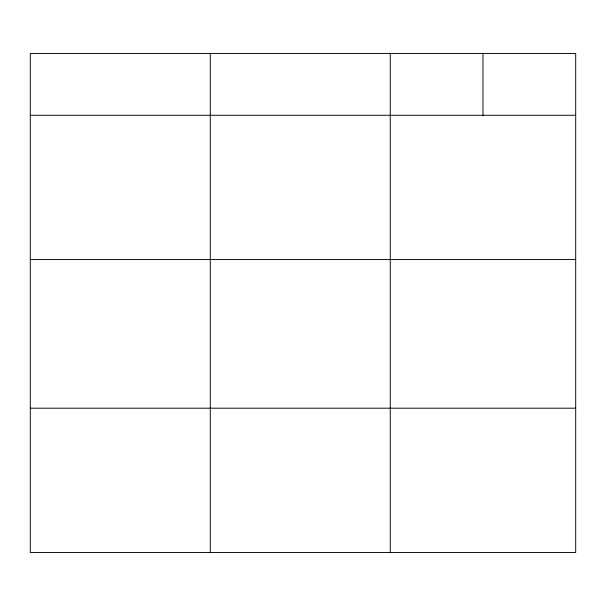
<?xml version="1.0" encoding="UTF-8"?>
<svg xmlns="http://www.w3.org/2000/svg" width="606" height="606" viewBox="0 0 606 606"><rect width="100%" height="100%" fill="white"/><g stroke="black" fill="none" stroke-linecap="round" stroke-linejoin="round"><path stroke-width="0.91" d="M575.7 259.55L575.7 53.533L30.3 53.533L30.3 552.467L575.7 552.467L575.7 259.55L30.3 259.55M30.3 115.276L575.7 115.276M30.3 408.194L575.7 408.194M482.982 53.533L482.982 115.276M390.264 53.533L390.264 552.467M210.282 53.533L210.282 552.467"/></g></svg>
